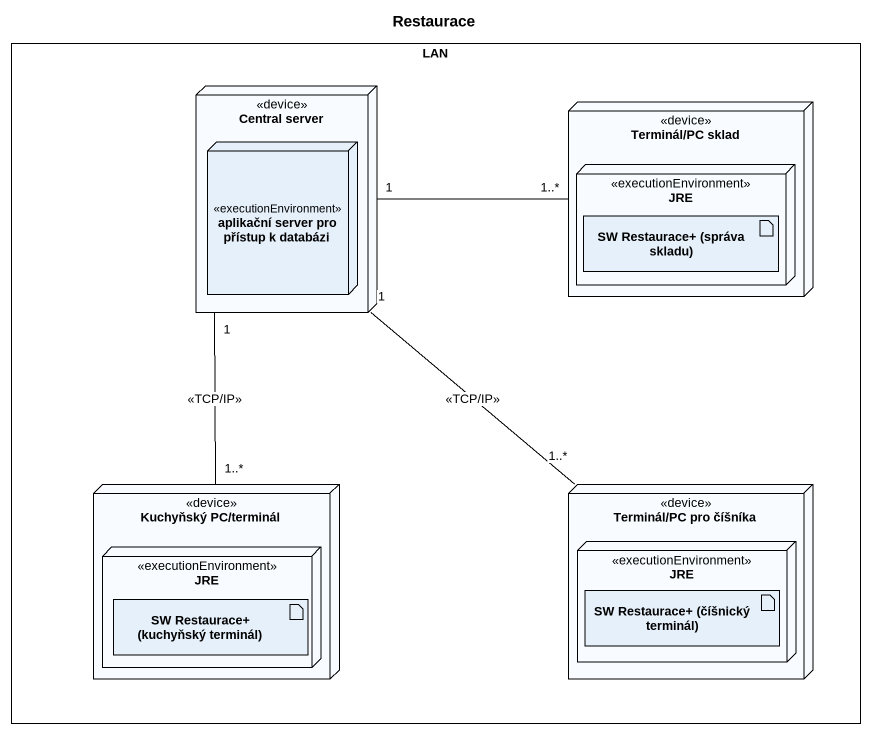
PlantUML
@startuml
title Restaurace
rectangle LAN {
  node "Central server" as Central_server <<device>> {
    node "aplikační server pro přístup k databázi" as aplikační_server_pro <<executionEnvironment>>
  }
  node "Terminál/PC sklad" as Terminál_PC_sklad <<device>> {
    node JRE <<executionEnvironment>> {
      artifact "SW Restaurace+ (správa skladu)" as SW_Restaurace_správa_skladu
    }
  }
  node "Kuchyňský PC/terminál" as Kuchyňský_PC_terminál <<device>> {
    node "JRE" as JRE_2 <<executionEnvironment>> {
      artifact "SW Restaurace+ (kuchyňský terminál)" as SW_Restaurace_kuchyňský
    }
  }
  node "Terminál/PC pro číšníka" as Terminál_PC_pro_číšníka <<device>> {
    node "JRE" as JRE_3 <<executionEnvironment>> {
      artifact "SW Restaurace+ (číšnický terminál)" as SW_Restaurace_číšnický
    }
  }
}
Terminál_PC_sklad "1..*" -left- "1" Central_server
Kuchyňský_PC_terminál "1..*" -up- "1" Central_server : <<TCP/IP>>
Terminál_PC_pro_číšníka "1..*" -up- "1" Central_server : <<TCP/IP>>
@enduml
